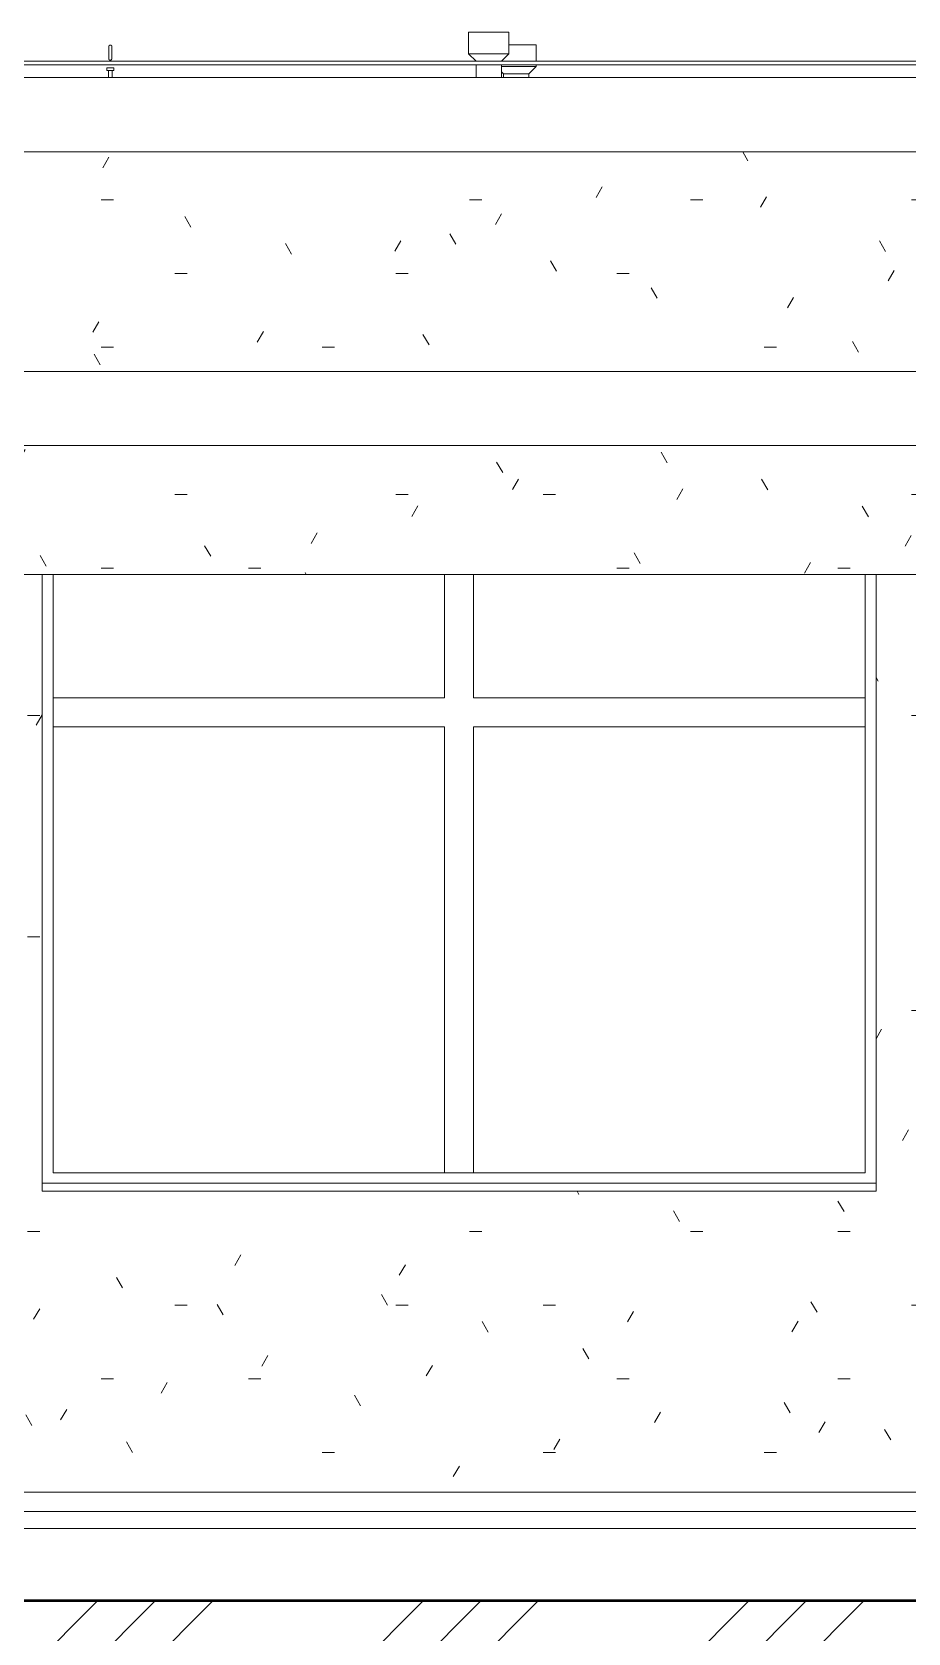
# Model space of a CAD drawing. Header units: millimetres. Extents: x -17526 to 472153, y -45352 to 20466.
# Drawn here: x 364769 to 367185, y 1942 to 6356 of the extents above; entities that cross this region are included whole.
import ezdxf

# ---------------------------------------------------------------- set-up
doc = ezdxf.new("R2010")
doc.units = ezdxf.units.MM
for name, color, linetype, lineweight in [('A-DETL-GENF', 92, 'Continuous', 9), ('A-DETL-WIDE', 214, 'Continuous', 50), ('A-FLOR', 192, 'Continuous', 9), ('A-FLOR-HRAL', 11, 'Continuous', 9), ('A-GLAZ', 151, 'Continuous', 9), ('A-ROOF-OTLN', 132, 'Continuous', 9), ('A-WALL', 113, 'Continuous', 9), ('A-WALL-PATT', 111, 'Continuous', 9), ('M-HVAC-CDFF', 50, 'Continuous', 9), ('Q-SPCQ', 91, 'Continuous', 9)]:
    doc.layers.add(name, color=color, linetype=linetype, lineweight=lineweight)
pattern_1 = [(0, (337933.75, 0), (812.8, 203.2), [33.528, -576.072, 33.528, -576.072, -3251.2]), (0, (337933.75, 0), (812.8, 203.2), [-1219.2, 33.528, -1185.672, 33.528, -576.072, -1422.4]), (0, (337933.75, 0), (812.8, 203.2), [-3048, 33.528, -372.872, 33.528, -982.472]), (120, (338238.55, 101.6), (-582.3764, 602.3054), [33.528, -576.072, 33.528, -3827.272]), (120, (338238.55, 101.6), (-582.3764, 602.3054), [-643.128, -576.072, 33.528, -1185.672, -2032]), (120, (338238.55, 101.6), (-582.3764, 602.3054), [-2438.4, 33.528, -576.072, 33.528, -1388.872]), (120, (338238.55, 101.6), (-582.3764, 602.3054), [-3081.528, -372.872, 33.528, -982.472]), (240, (338340.15, 508), (-230.4236, -805.5054), [33.528, -576.072, 33.528, -576.072, -3251.2]), (240, (338340.15, 508), (-230.4236, -805.5054), [-1219.2, 33.528, -1185.672, 33.528, -576.072, -1422.4]), (240, (338340.15, 508), (-230.4236, -805.5054), [-3048, 33.528, -372.872, 33.528, -982.472])]

# ---------------------------------------------------------------- blocks, each defined once
blk = doc.blocks.new('OKNO_2k_nadsvetlik - OKNO_2k_nadsvetlik 2400 x 1850-V192-J-Nový')
at = {"layer": 'A-GLAZ'}
for p, q in [((5452.4, 3210), (5452.4, 4860)), ((6532.4, 4520), (6532.4, 4860)), ((6612.4, 4860), (6612.4, 4520)), ((7692.4, 4860), (7692.4, 3210)), ((6532.4, 4520), (5452.4, 4520)), ((5452.4, 4520), (5452.4, 4440)), ((7692.4, 4520), (6612.4, 4520)), ((7692.4, 4440), (7692.4, 4520)), ((5452.4, 4440), (6532.4, 4440)), ((6532.4, 3210), (6532.4, 4440)), ((6612.4, 4440), (6612.4, 3210)), ((6612.4, 4440), (7692.4, 4440)), ((7692.4, 3210), (5452.4, 3210)), ((6612.4, 3210), (6532.4, 3210))]:
    blk.add_line(p, q, dxfattribs=at)
blk = doc.blocks.new('parapet_ext - parapet_ext-1801991-J-Nový')
at = {"layer": 'Q-SPCQ'}
for p, q in [((23398.8, 3130), (23398.8, 3152)), ((25698.8, 3152), (23398.8, 3152)), ((25698.8, 3152), (25698.8, 3130)), ((25698.8, 3130), (23398.8, 3130))]:
    blk.add_line(p, q, dxfattribs=at)
blk = doc.blocks.new('Zábradlí - Záchytný systém kotva-1301747-J-Nový')
at = {"layer": 'A-FLOR-HRAL'}
for p, q in [((5600.2, 6257.3), (5600.2, 6249.1)), ((5600.6, 6257.3), (5600.2, 6257.3)), ((5600.2, 6249.1), (5600.6, 6249.1)), ((5620.2, 6257.3), (5619.9, 6257.3)), ((5619.9, 6249.1), (5620.2, 6249.1)), ((5620.2, 6249.1), (5620.2, 6257.3))]:
    blk.add_line(p, q, dxfattribs=at)
at = {"layer": 'A-FLOR-HRAL', "flags": 128}
for points in [[(5606.2, 6315.8), (5606.2, 6315.9), (5606.2, 6316.1), (5606.2, 6316.2), (5606.3, 6316.4), (5606.3, 6316.5), (5606.3, 6316.7), (5606.4, 6316.9), (5606.4, 6317), (5606.5, 6317.2), (5606.5, 6317.3), (5606.6, 6317.5), (5606.7, 6317.6), (5606.7, 6317.7), (5606.8, 6317.9), (5606.9, 6318), (5607, 6318.1), (5607.1, 6318.3), (5607.2, 6318.4), (5607.3, 6318.5), (5607.4, 6318.6), (5607.5, 6318.7), (5607.7, 6318.8), (5607.8, 6318.9), (5607.9, 6319), (5608, 6319.1)], [(5606.2, 6315.8), (5606.2, 6315.7), (5606.2, 6315.7), (5606.2, 6315.6), (5606.2, 6315.5), (5606.2, 6315.4), (5606.2, 6315.3), (5606.2, 6315.1), (5606.2, 6314.9), (5606.2, 6314.7)], [(5606.2, 6314.6), (5606.2, 6314.8), (5606.2, 6315), (5606.2, 6315.2), (5606.2, 6315.4), (5606.2, 6315.5), (5606.2, 6315.6), (5606.2, 6315.7), (5606.2, 6315.7), (5606.2, 6315.8)], [(5606.2, 6313.2), (5606.2, 6312.8), (5606.2, 6312.4), (5606.2, 6312)], [(5606.2, 6311.9), (5606.2, 6312.3), (5606.2, 6312.7), (5606.2, 6313.1)], [(5608.2, 6319.2), (5608.3, 6319.3), (5608.5, 6319.4), (5608.6, 6319.4), (5608.8, 6319.5), (5608.9, 6319.5), (5609.1, 6319.6), (5609.2, 6319.6), (5609.4, 6319.7), (5609.5, 6319.7), (5609.7, 6319.7), (5609.8, 6319.7), (5610, 6319.7), (5610.2, 6319.8), (5610.3, 6319.7), (5610.5, 6319.7), (5610.6, 6319.7), (5610.8, 6319.7), (5611, 6319.7), (5611.1, 6319.6), (5611.3, 6319.6), (5611.4, 6319.6), (5611.6, 6319.5), (5611.7, 6319.5), (5611.9, 6319.4), (5612, 6319.3), (5612.2, 6319.2), (5612.3, 6319.2), (5612.4, 6319.1), (5612.6, 6319), (5612.7, 6318.9), (5612.8, 6318.8)], [(5613.2, 6318.5), (5613.3, 6318.3), (5613.4, 6318.2), (5613.5, 6318.1), (5613.5, 6317.9), (5613.6, 6317.8), (5613.7, 6317.7), (5613.8, 6317.5), (5613.9, 6317.4), (5613.9, 6317.2), (5614, 6317.1), (5614, 6316.9), (5614.1, 6316.8), (5614.1, 6316.6), (5614.1, 6316.5), (5614.2, 6316.3), (5614.2, 6316.2), (5614.2, 6316), (5614.2, 6315.8), (5614.2, 6315.8)], [(5614.2, 6315.8), (5614.2, 6315.7), (5614.2, 6315.7), (5614.2, 6315.6), (5614.2, 6315.5), (5614.2, 6315.4), (5614.2, 6315.3), (5614.2, 6315.1), (5614.2, 6314.9), (5614.2, 6314.7), (5614.2, 6314.4)], [(5614.2, 6314.3), (5614.2, 6314.6), (5614.2, 6314.8), (5614.2, 6315), (5614.2, 6315.2), (5614.2, 6315.4), (5614.2, 6315.5), (5614.2, 6315.6), (5614.2, 6315.7), (5614.2, 6315.7), (5614.2, 6315.8)], [(5614.2, 6313.2), (5614.2, 6312.8), (5614.2, 6312.4), (5614.2, 6312)], [(5614.2, 6311.9), (5614.2, 6312.3), (5614.2, 6312.7), (5614.2, 6313.1)], [(5606.2, 6286.3), (5606.2, 6285.8), (5606.2, 6285.4), (5606.2, 6285), (5606.2, 6284.6)], [(5606.2, 6284.5), (5606.2, 6284.9), (5606.2, 6285.3), (5606.2, 6285.7), (5606.2, 6286.1)], [(5606.2, 6281.9), (5606.2, 6281.9), (5606.2, 6282), (5606.2, 6282.1), (5606.2, 6282.1), (5606.2, 6282.3), (5606.2, 6282.4), (5606.2, 6282.6), (5606.2, 6282.8), (5606.2, 6283), (5606.2, 6283.3)], [(5606.2, 6283.3), (5606.2, 6283.1), (5606.2, 6282.8), (5606.2, 6282.6), (5606.2, 6282.5), (5606.2, 6282.3), (5606.2, 6282.2), (5606.2, 6282.1), (5606.2, 6282), (5606.2, 6282), (5606.2, 6281.9)], [(5607.3, 6279.2), (5607.1, 6279.4), (5607, 6279.5), (5607, 6279.6), (5606.9, 6279.7), (5606.8, 6279.9), (5606.7, 6280), (5606.6, 6280.2), (5606.6, 6280.3), (5606.5, 6280.4), (5606.4, 6280.6), (5606.4, 6280.7), (5606.3, 6280.9), (5606.3, 6281.1), (5606.3, 6281.2), (5606.2, 6281.4), (5606.2, 6281.5), (5606.2, 6281.7), (5606.2, 6281.8), (5606.2, 6281.9)], [(5611.8, 6278.3), (5611.7, 6278.2), (5611.5, 6278.1), (5611.4, 6278.1), (5611.2, 6278.1), (5611, 6278), (5610.9, 6278), (5610.7, 6278), (5610.6, 6277.9), (5610.4, 6277.9), (5610.2, 6277.9), (5610.1, 6277.9), (5609.9, 6277.9), (5609.8, 6278), (5609.6, 6278), (5609.5, 6278), (5609.3, 6278), (5609.1, 6278.1), (5609, 6278.1), (5608.8, 6278.2), (5608.7, 6278.2), (5608.5, 6278.3), (5608.4, 6278.4), (5608.3, 6278.4), (5608.1, 6278.5), (5608, 6278.6), (5607.8, 6278.7), (5607.7, 6278.8), (5607.6, 6278.9), (5607.5, 6279)], [(5614.2, 6281.3), (5614.1, 6281.1), (5614.1, 6281), (5614, 6280.8), (5614, 6280.7), (5613.9, 6280.5), (5613.9, 6280.4), (5613.8, 6280.2), (5613.8, 6280.1), (5613.7, 6279.9), (5613.6, 6279.8), (5613.5, 6279.7), (5613.4, 6279.5), (5613.3, 6279.4), (5613.2, 6279.3), (5613.1, 6279.2), (5613, 6279.1), (5612.9, 6279), (5612.8, 6278.8), (5612.6, 6278.7), (5612.5, 6278.7), (5612.4, 6278.6)], [(5614.2, 6286.3), (5614.2, 6285.8), (5614.2, 6285.4), (5614.2, 6285), (5614.2, 6284.6)], [(5614.2, 6284.5), (5614.2, 6284.9), (5614.2, 6285.3), (5614.2, 6285.7), (5614.2, 6286.1)]]:
    blk.add_lwpolyline(points, dxfattribs=at)
blk = doc.blocks.new('Zábradlí - Záchytný systém kotva-V212-J-Nový')
at = {"layer": 'A-FLOR-HRAL'}
for p, q in [((5600.2, 6257.3), (5600.2, 6249.1)), ((5610.2, 6257.3), (5600.2, 6257.3)), ((5600.2, 6249.1), (5610.2, 6249.1)), ((5605.2, 6249.1), (5605.2, 6229.4)), ((5620.2, 6257.3), (5610.2, 6257.3)), ((5610.2, 6249.1), (5620.2, 6249.1)), ((5615.2, 6229.4), (5615.2, 6249.1)), ((5620.2, 6249.1), (5620.2, 6257.3))]:
    blk.add_line(p, q, dxfattribs=at)
at = {"layer": 'A-FLOR-HRAL', "flags": 128}
for points in [[(5606.2, 6315.8), (5606.2, 6315.9), (5606.2, 6316.1), (5606.2, 6316.2), (5606.3, 6316.4), (5606.3, 6316.5), (5606.3, 6316.7), (5606.4, 6316.9), (5606.4, 6317), (5606.5, 6317.2), (5606.5, 6317.3), (5606.6, 6317.5), (5606.7, 6317.6), (5606.7, 6317.7), (5606.8, 6317.9), (5606.9, 6318), (5607, 6318.1), (5607.1, 6318.3), (5607.2, 6318.4), (5607.3, 6318.5), (5607.4, 6318.6), (5607.5, 6318.7), (5607.7, 6318.8), (5607.8, 6318.9), (5607.9, 6319), (5608.1, 6319.1), (5608.2, 6319.2), (5608.3, 6319.3), (5608.5, 6319.4), (5608.6, 6319.4), (5608.8, 6319.5), (5608.9, 6319.5), (5609.1, 6319.6), (5609.2, 6319.6), (5609.4, 6319.7), (5609.5, 6319.7), (5609.7, 6319.7), (5609.9, 6319.7), (5610, 6319.7), (5610.2, 6319.8), (5610.3, 6319.7), (5610.5, 6319.7), (5610.7, 6319.7), (5610.8, 6319.7), (5611, 6319.7), (5611.1, 6319.6), (5611.3, 6319.6), (5611.4, 6319.6), (5611.6, 6319.5), (5611.7, 6319.5), (5611.9, 6319.4), (5612, 6319.3), (5612.2, 6319.2), (5612.3, 6319.2), (5612.4, 6319.1), (5612.6, 6319), (5612.7, 6318.9), (5612.8, 6318.8), (5612.9, 6318.7), (5613.1, 6318.6), (5613.2, 6318.5), (5613.3, 6318.3), (5613.4, 6318.2), (5613.5, 6318.1), (5613.6, 6317.9), (5613.6, 6317.8), (5613.7, 6317.7), (5613.8, 6317.5), (5613.9, 6317.4), (5613.9, 6317.2), (5614, 6317.1), (5614, 6316.9), (5614.1, 6316.8), (5614.1, 6316.6), (5614.2, 6316.5), (5614.2, 6316.3), (5614.2, 6316.2), (5614.2, 6316), (5614.2, 6315.8), (5614.2, 6315.8)], [(5606.2, 6315.8), (5606.2, 6315.7), (5606.2, 6315.7), (5606.2, 6315.6), (5606.2, 6315.5), (5606.2, 6315.4), (5606.2, 6315.3), (5606.2, 6315.1), (5606.2, 6314.9), (5606.2, 6314.7), (5606.2, 6314.4), (5606.2, 6314.1), (5606.2, 6313.8), (5606.2, 6313.5), (5606.2, 6313.2), (5606.2, 6312.8), (5606.2, 6312.4), (5606.2, 6312), (5606.2, 6311.6), (5606.2, 6311.1), (5606.2, 6310.6), (5606.2, 6310.1), (5606.2, 6309.6), (5606.2, 6309.1), (5606.2, 6308.5), (5606.2, 6308), (5606.2, 6307.4), (5606.2, 6306.8), (5606.2, 6306.2), (5606.2, 6305.6), (5606.2, 6305), (5606.2, 6304.3), (5606.2, 6303.7), (5606.2, 6303), (5606.2, 6302.4), (5606.2, 6301.7), (5606.2, 6301), (5606.2, 6300.4), (5606.2, 6299.7), (5606.2, 6299), (5606.2, 6298.8)], [(5606.2, 6298.8), (5606.2, 6299.5), (5606.2, 6300.2), (5606.2, 6300.9), (5606.2, 6301.5), (5606.2, 6302.2), (5606.2, 6302.9), (5606.2, 6303.5), (5606.2, 6304.2), (5606.2, 6304.8), (5606.2, 6305.4), (5606.2, 6306), (5606.2, 6306.7), (5606.2, 6307.2), (5606.2, 6307.8), (5606.2, 6308.4), (5606.2, 6308.9), (5606.2, 6309.5), (5606.2, 6310), (5606.2, 6310.5), (5606.2, 6311), (5606.2, 6311.4), (5606.2, 6311.9), (5606.2, 6312.3), (5606.2, 6312.7), (5606.2, 6313.1), (5606.2, 6313.4), (5606.2, 6313.8), (5606.2, 6314.1), (5606.2, 6314.3), (5606.2, 6314.6), (5606.2, 6314.8), (5606.2, 6315), (5606.2, 6315.2), (5606.2, 6315.4), (5606.2, 6315.5), (5606.2, 6315.6), (5606.2, 6315.7), (5606.2, 6315.7), (5606.2, 6315.8)], [(5614.2, 6315.8), (5614.2, 6315.7), (5614.2, 6315.7), (5614.2, 6315.6), (5614.2, 6315.5), (5614.2, 6315.4), (5614.2, 6315.3), (5614.2, 6315.1), (5614.2, 6314.9), (5614.2, 6314.7), (5614.2, 6314.4), (5614.2, 6314.1), (5614.2, 6313.8), (5614.2, 6313.5), (5614.2, 6313.2), (5614.2, 6312.8), (5614.2, 6312.4), (5614.2, 6312), (5614.2, 6311.6), (5614.2, 6311.1), (5614.2, 6310.6), (5614.2, 6310.1), (5614.2, 6309.6), (5614.2, 6309.1), (5614.2, 6308.5), (5614.2, 6308), (5614.2, 6307.4), (5614.2, 6306.8), (5614.2, 6306.2), (5614.2, 6305.6), (5614.2, 6305), (5614.2, 6304.3), (5614.2, 6303.7), (5614.2, 6303), (5614.2, 6302.4), (5614.2, 6301.7), (5614.2, 6301), (5614.2, 6300.4), (5614.2, 6299.7), (5614.2, 6299), (5614.2, 6298.8)], [(5614.2, 6298.8), (5614.2, 6299.5), (5614.2, 6300.2), (5614.2, 6300.9), (5614.2, 6301.5), (5614.2, 6302.2), (5614.2, 6302.9), (5614.2, 6303.5), (5614.2, 6304.2), (5614.2, 6304.8), (5614.2, 6305.4), (5614.2, 6306), (5614.2, 6306.7), (5614.2, 6307.2), (5614.2, 6307.8), (5614.2, 6308.4), (5614.2, 6308.9), (5614.2, 6309.5), (5614.2, 6310), (5614.2, 6310.5), (5614.2, 6311), (5614.2, 6311.4), (5614.2, 6311.9), (5614.2, 6312.3), (5614.2, 6312.7), (5614.2, 6313.1), (5614.2, 6313.4), (5614.2, 6313.8), (5614.2, 6314.1), (5614.2, 6314.3), (5614.2, 6314.6), (5614.2, 6314.8), (5614.2, 6315), (5614.2, 6315.2), (5614.2, 6315.4), (5614.2, 6315.5), (5614.2, 6315.6), (5614.2, 6315.7), (5614.2, 6315.7), (5614.2, 6315.8)], [(5606.2, 6281.9), (5606.2, 6281.9), (5606.2, 6282), (5606.2, 6282.1), (5606.2, 6282.1), (5606.2, 6282.3), (5606.2, 6282.4), (5606.2, 6282.6), (5606.2, 6282.8), (5606.2, 6283), (5606.2, 6283.3), (5606.2, 6283.5), (5606.2, 6283.8), (5606.2, 6284.2), (5606.2, 6284.5), (5606.2, 6284.9), (5606.2, 6285.3), (5606.2, 6285.7), (5606.2, 6286.1), (5606.2, 6286.6), (5606.2, 6287.1), (5606.2, 6287.6), (5606.2, 6288.1), (5606.2, 6288.6), (5606.2, 6289.1), (5606.2, 6289.7), (5606.2, 6290.3), (5606.2, 6290.9), (5606.2, 6291.5), (5606.2, 6292.1), (5606.2, 6292.7), (5606.2, 6293.3), (5606.2, 6294), (5606.2, 6294.6), (5606.2, 6295.3), (5606.2, 6296), (5606.2, 6296.6), (5606.2, 6297.3), (5606.2, 6298), (5606.2, 6298.7), (5606.2, 6298.8)], [(5606.2, 6298.8), (5606.2, 6298.2), (5606.2, 6297.5), (5606.2, 6296.8), (5606.2, 6296.1), (5606.2, 6295.5), (5606.2, 6294.8), (5606.2, 6294.2), (5606.2, 6293.5), (5606.2, 6292.9), (5606.2, 6292.3), (5606.2, 6291.6), (5606.2, 6291), (5606.2, 6290.4), (5606.2, 6289.9), (5606.2, 6289.3), (5606.2, 6288.7), (5606.2, 6288.2), (5606.2, 6287.7), (5606.2, 6287.2), (5606.2, 6286.7), (5606.2, 6286.3), (5606.2, 6285.8), (5606.2, 6285.4), (5606.2, 6285), (5606.2, 6284.6), (5606.2, 6284.3), (5606.2, 6283.9), (5606.2, 6283.6), (5606.2, 6283.3), (5606.2, 6283.1), (5606.2, 6282.8), (5606.2, 6282.6), (5606.2, 6282.5), (5606.2, 6282.3), (5606.2, 6282.2), (5606.2, 6282.1), (5606.2, 6282), (5606.2, 6282), (5606.2, 6281.9)], [(5614.2, 6281.9), (5614.2, 6281.8), (5614.2, 6281.6), (5614.2, 6281.5), (5614.2, 6281.3), (5614.1, 6281.1), (5614.1, 6281), (5614.1, 6280.8), (5614, 6280.7), (5614, 6280.5), (5613.9, 6280.4), (5613.8, 6280.2), (5613.8, 6280.1), (5613.7, 6279.9), (5613.6, 6279.8), (5613.5, 6279.7), (5613.4, 6279.5), (5613.3, 6279.4), (5613.2, 6279.3), (5613.1, 6279.2), (5613, 6279.1), (5612.9, 6279), (5612.8, 6278.8), (5612.6, 6278.7), (5612.5, 6278.7), (5612.4, 6278.6), (5612.2, 6278.5), (5612.1, 6278.4), (5612, 6278.3), (5611.8, 6278.3), (5611.7, 6278.2), (5611.5, 6278.1), (5611.4, 6278.1), (5611.2, 6278.1), (5611.1, 6278), (5610.9, 6278), (5610.7, 6278), (5610.6, 6277.9), (5610.4, 6277.9), (5610.3, 6277.9), (5610.1, 6277.9), (5609.9, 6277.9), (5609.8, 6278), (5609.6, 6278), (5609.5, 6278), (5609.3, 6278), (5609.2, 6278.1), (5609, 6278.1), (5608.8, 6278.2), (5608.7, 6278.2), (5608.6, 6278.3), (5608.4, 6278.4), (5608.3, 6278.4), (5608.1, 6278.5), (5608, 6278.6), (5607.9, 6278.7), (5607.7, 6278.8), (5607.6, 6278.9), (5607.5, 6279), (5607.4, 6279.1), (5607.3, 6279.2), (5607.2, 6279.4), (5607.1, 6279.5), (5607, 6279.6), (5606.9, 6279.7), (5606.8, 6279.9), (5606.7, 6280), (5606.6, 6280.2), (5606.6, 6280.3), (5606.5, 6280.4), (5606.4, 6280.6), (5606.4, 6280.7), (5606.4, 6280.9), (5606.3, 6281.1), (5606.3, 6281.2), (5606.3, 6281.4), (5606.2, 6281.5), (5606.2, 6281.7), (5606.2, 6281.8), (5606.2, 6281.9)], [(5614.2, 6281.9), (5614.2, 6281.9), (5614.2, 6282), (5614.2, 6282.1), (5614.2, 6282.1), (5614.2, 6282.3), (5614.2, 6282.4), (5614.2, 6282.6), (5614.2, 6282.8), (5614.2, 6283), (5614.2, 6283.3), (5614.2, 6283.5), (5614.2, 6283.8), (5614.2, 6284.2), (5614.2, 6284.5), (5614.2, 6284.9), (5614.2, 6285.3), (5614.2, 6285.7), (5614.2, 6286.1), (5614.2, 6286.6), (5614.2, 6287.1), (5614.2, 6287.6), (5614.2, 6288.1), (5614.2, 6288.6), (5614.2, 6289.1), (5614.2, 6289.7), (5614.2, 6290.3), (5614.2, 6290.9), (5614.2, 6291.5), (5614.2, 6292.1), (5614.2, 6292.7), (5614.2, 6293.3), (5614.2, 6294), (5614.2, 6294.6), (5614.2, 6295.3), (5614.2, 6296), (5614.2, 6296.6), (5614.2, 6297.3), (5614.2, 6298), (5614.2, 6298.7), (5614.2, 6298.8)], [(5614.2, 6298.8), (5614.2, 6298.2), (5614.2, 6297.5), (5614.2, 6296.8), (5614.2, 6296.1), (5614.2, 6295.5), (5614.2, 6294.8), (5614.2, 6294.2), (5614.2, 6293.5), (5614.2, 6292.9), (5614.2, 6292.3), (5614.2, 6291.6), (5614.2, 6291), (5614.2, 6290.4), (5614.2, 6289.9), (5614.2, 6289.3), (5614.2, 6288.7), (5614.2, 6288.2), (5614.2, 6287.7), (5614.2, 6287.2), (5614.2, 6286.7), (5614.2, 6286.3), (5614.2, 6285.8), (5614.2, 6285.4), (5614.2, 6285), (5614.2, 6284.6), (5614.2, 6284.3), (5614.2, 6283.9), (5614.2, 6283.6), (5614.2, 6283.3), (5614.2, 6283.1), (5614.2, 6282.8), (5614.2, 6282.6), (5614.2, 6282.5), (5614.2, 6282.3), (5614.2, 6282.2), (5614.2, 6282.1), (5614.2, 6282), (5614.2, 6282), (5614.2, 6281.9)]]:
    blk.add_lwpolyline(points, dxfattribs=at)
blk = doc.blocks.new('Zábradlí - Zábradlí-1224775-J-Nový')
for name in ['Zábradlí - Záchytný systém kotva-1301747-J-Nový', 'Zábradlí - Záchytný systém kotva-V212-J-Nový']:
    blk.add_blockref(name, (0, 0))
blk = doc.blocks.new('Typ horního madla - Horní madlo_Vnitřní_-1225290-J-Nový')
at = {"layer": 'A-FLOR-HRAL'}
for p, q in [((8197.6, 6275), (839.6, 6275)), ((839.6, 6265), (8197.6, 6265))]:
    blk.add_line(p, q, dxfattribs=at)
blk = doc.blocks.new('Větrací_vyústka_střecha - Větrací_vyústka_střecha-V239-J-Nový')
at = {"layer": 'M-HVAC-CDFF'}
for p, q in [((6709.1, 6320.6), (6785.3, 6320.6)), ((6785.3, 6274.6), (6785.3, 6320.6)), ((6688, 6260.6), (6785.3, 6260.6)), ((6689, 6245.6), (6694.6, 6240)), ((6694.6, 6240), (6694.6, 6229.6)), ((6764.6, 6240), (6694.6, 6240)), ((6764.6, 6240), (6785.3, 6260.6)), ((6764.6, 6229.6), (6764.6, 6240)), ((6785.3, 6260.6), (6785.3, 6265.2))]:
    blk.add_line(p, q, dxfattribs=at)
blk = doc.blocks.new('Větrací_vyústka_střecha - Větrací_vyústka_střecha-V240-J-Nový')
at = {"layer": 'M-HVAC-CDFF'}
for p, q in [((6598.4, 6355.6), (6598.4, 6295.6)), ((6598.4, 6355.6), (6709.6, 6355.6)), ((6709.6, 6295.6), (6709.6, 6355.6)), ((6598.4, 6295.6), (6619, 6275)), ((6598.4, 6295.6), (6709.6, 6295.6)), ((6689, 6275), (6709.6, 6295.6)), ((6619, 6265.2), (6619, 6229.6)), ((6689, 6229.6), (6689, 6265.2))]:
    blk.add_line(p, q, dxfattribs=at)

msp = doc.modelspace()

# ---------------------------------------------------------------- hatches: boundary and pattern name
at = {"layer": 'A-DETL-GENF'}
h = msp.add_hatch(dxfattribs=at)
h.set_pattern_fill('FP_144', style=0, pattern_type=2)
h.set_pattern_definition([(45, (337933.75, 0), (-449.0128, 449.0128), []), (45, (338092.5, 0), (0, 898.0256), []), (45, (337775, 0), (0, 898.0256), [])])
h.paths.add_polyline_path([(459233.2, -2470), (459233.2, 330), (442938.6, 331), (437663.4, 532.7), (425670.9, 497.2), (412783.1, 497.2), (412783.1, 697.2), (410583.1, 697.2), (410109.6, 825.6), (405618.2, 1230), (403840, 1420.8), (400840, 1420.8), (400482.1, 1778.7), (386582.1, 1778.7), (381885, 1942.7), (376880.6, 2030), (361514.8, 2030), (360736, 2114.1), (357996, 2114.1), (357996, 2274.1), (355323.2, 1927.4), (355323.2, -2470), (458687.5, -2470)])
at = {"layer": 'A-WALL-PATT'}
h = msp.add_hatch(dxfattribs=at)
h.set_pattern_fill('FP_135', color=11, style=0, pattern_type=2)
h.set_pattern_definition(pattern_1)
h.paths.add_polyline_path([(357919.1, 2264.1), (357959.1, 2270), (357959.1, 5215.6), (357920.2, 5216.4), (357919.1, 5215.8), (357919.1, 2274.1)])
h.paths.add_polyline_path([(368568.7, 2330), (370314.1, 2330), (370314.1, 3330), (370284.1, 3330), (370284.1, 3340), (370277.2, 3419.7), (370284.1, 3420), (370284.1, 3430), (370314.1, 3430), (370314.1, 4860), (370097, 4860), (370097, 3160), (367797, 3160), (367797, 4860), (367097, 4860), (367097, 3160), (364797, 3160), (364797, 4860), (364184.1, 4860), (364184.1, 2330), (367693.7, 2330)])
h.paths.add_polyline_path([(357919.1, 5418.3), (357921.6, 5419.6), (357923.7, 5419.8), (370594.1, 5419.8), (370594.1, 6025.6), (357919.1, 6025.6), (357919.1, 5419)])
h = msp.add_hatch(dxfattribs=at)
h.set_pattern_fill('FP_135', color=11, style=0, pattern_type=2)
h.set_pattern_definition(pattern_1)
h.paths.add_polyline_path([(370844.1, 2270), (370874.1, 2270.5), (370874.1, 5215.6), (357959.1, 5215.6), (357959.1, 2270), (357968.4, 2270.5), (357996, 2274.1), (357996, 2270.5), (358469.1, 2270.5), (358469.1, 4860), (370314.1, 4860), (370314.1, 2270.5), (370844.1, 2270.5)])
h.paths.add_polyline_path([(368489.1, 4987.8), (368468.6, 4990.5), (368449.5, 4998.5), (368433, 5011.1), (368420.4, 5027.5), (368412.5, 5046.7), (368409.8, 5067.2), (368412.5, 5087.8), (368421.6, 5108.5), (368433, 5123.3), (368449.5, 5135.9), (368468.6, 5143.9), (368489.1, 5146.6), (368509.7, 5143.9), (368528.8, 5135.9), (368547.6, 5120.2), (368557.9, 5106.9), (368565.8, 5087.8), (368568.5, 5067.2), (368565.8, 5046.7), (368556.7, 5026), (368545.3, 5011.1), (368528.8, 4998.5), (368509.7, 4990.5)])
h.paths.add_polyline_path([(363957.2, 5007), (363949.1, 5007), (363949.1, 5078.6), (363889.1, 5078.6), (363889.1, 5118.2), (364129.1, 5118.2), (364129.1, 5078.6), (364069.1, 5078.6), (364069.1, 5007), (363966.7, 5007)])
h.paths.add_polyline_path([(369866.2, 5007.6), (369864.1, 5007.6), (369864.1, 5079.2), (369804.1, 5079.2), (369804.1, 5118.8), (370044.1, 5118.8), (370044.1, 5079.2), (369984.1, 5079.2), (369984.1, 5007.6), (369872.2, 5007.6)])
h.paths.add_polyline_path([(358251.6, 5007.6), (358149.1, 5007.6), (358149.1, 5079.2), (358089.1, 5079.2), (358089.1, 5118.8), (358329.1, 5118.8), (358329.1, 5079.2), (358269.1, 5079.2), (358269.1, 5007.6), (358261.1, 5007.6)])
h.paths.add_polyline_path([(368546, 5158.6), (368492.3, 5173.6), (368492.3, 5163.6), (368432.3, 5163.6), (368432.3, 5203.6), (368492.3, 5203.6), (368492.3, 5193.6), (368546, 5208.6), (368546, 5173.6)])

# ---------------------------------------------------------------- linework, layer by layer
at = {"layer": 'A-DETL-WIDE'}
msp.add_line((368014.8, 2030), (361514.8, 2030), dxfattribs=at)
at = {"layer": 'A-FLOR'}
for p, q in [((358469.1, 2330), (370314.1, 2330)), ((358469.1, 2276.7), (370314.1, 2276.7)), ((370844.1, 2230), (357996, 2230))]:
    msp.add_line(p, q, dxfattribs=at)
at = {"layer": 'A-ROOF-OTLN', "color": 11}
for p, q in [((377115, 6229.8), (357675.2, 6229.8)), ((357675.2, 6025.6), (376724.2, 6025.6)), ((370940.1, 5419.8), (357923.2, 5419.8)), ((357923.2, 5215.6), (370940.1, 5215.6))]:
    msp.add_line(p, q, dxfattribs=at)
at = {"layer": 'A-WALL', "color": 11}
for p, q in [((358469.1, 4860), (370314.1, 4860)), ((364797, 3182), (364797, 4860)), ((367097, 4860), (367097, 3182))]:
    msp.add_line(p, q, dxfattribs=at)

# ---------------------------------------------------------------- block references
at = {"layer": 'A-FLOR-HRAL'}
for name in ['Zábradlí - Zábradlí-1224775-J-Nový', 'Typ horního madla - Horní madlo_Vnitřní_-1225290-J-Nový']:
    msp.add_blockref(name, (359374.6, 0), dxfattribs=at)
at = {"layer": 'A-GLAZ'}
msp.add_blockref('OKNO_2k_nadsvetlik - OKNO_2k_nadsvetlik 2400 x 1850-V192-J-Nový', (359374.6, 0), dxfattribs=at)
at = {"layer": 'M-HVAC-CDFF'}
for name in ['Větrací_vyústka_střecha - Větrací_vyústka_střecha-V240-J-Nový', 'Větrací_vyústka_střecha - Větrací_vyústka_střecha-V239-J-Nový']:
    msp.add_blockref(name, (359374.6, 0), dxfattribs=at)
at = {"layer": 'Q-SPCQ'}
msp.add_blockref('parapet_ext - parapet_ext-1801991-J-Nový', (341398.2, 30), dxfattribs=at)

doc.saveas('drawing.dxf')
